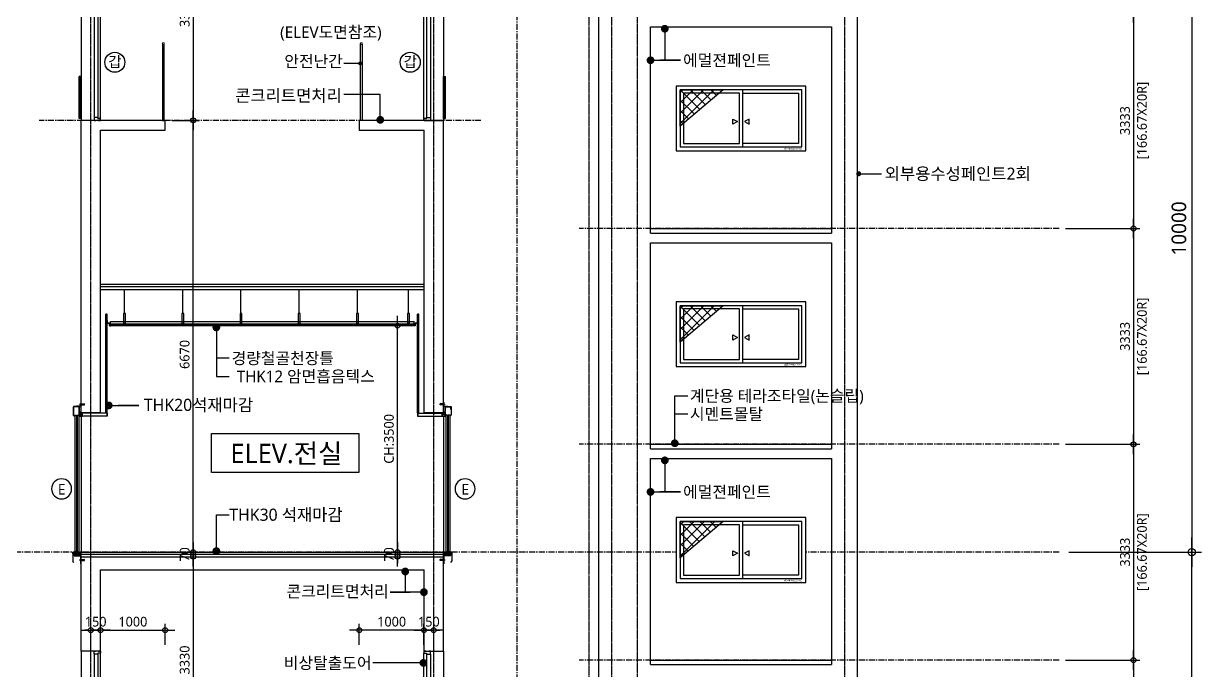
# Model space of a CAD drawing. Header units: millimetres. Extents: x -65167 to 413267, y -17142 to 66587.
# Drawn here: x 351362 to 369569, y 37486 to 47477 of the extents above; entities that cross this region are included whole.
import ezdxf
from ezdxf.enums import TextEntityAlignment as Align

# ---------------------------------------------------------------- set-up
doc = ezdxf.new("R2010")
doc.units = ezdxf.units.MM
doc.header["$LTSCALE"] = 75
doc.header["$MEASUREMENT"] = 0
doc.header["$PDSIZE"] = -10
doc.linetypes.add('CENTER', pattern=[2, 1.25, -0.25, 0.25, -0.25])
doc.linetypes.add('HID', pattern=[2.5, 1.5, -1])
doc.layers.get('0').update_dxf_attribs({"linetype": 'CONTINUOUS'})
doc.layers.get('Defpoints').update_dxf_attribs({"color": 171, "linetype": 'CONTINUOUS'})
doc.layers.add('1-골조', color=2, linetype='CONTINUOUS', lineweight=0)
for name, color, linetype in [('A-CORE-ELEV', 5, 'CONTINUOUS'), ('A-DOOR', 4, 'CONTINUOUS'), ('A-ETC', 8, 'CONTINUOUS'), ('A-FIN-6', 6, 'CONTINUOUS'), ('A-SYM', 7, 'CONTINUOUS'), ('CEN(ST)', 1, 'CENTER'), ('CG-BEAM', 3, 'CONTINUOUS'), ('CON', 2, 'CONTINUOUS'), ('FIN', 8, 'CONTINUOUS'), ('FIN(THK20 화강석)', 5, 'CONTINUOUS'), ('FIN-2', 9, 'CONTINUOUS'), ('hatch', 8, 'CONTINUOUS'), ('LED', 7, 'CONTINUOUS'), ('NDIM', 7, 'CONTINUOUS'), ('SASAC 도면명', 2, 'CONTINUOUS'), ('TEXT(MIN)', 7, 'CONTINUOUS'), ('TEXT(NOTE小)', 1, 'CONTINUOUS'), ('TEXT(노트)', 7, 'CONTINUOUS'), ('TEXT(실명)', 3, 'CONTINUOUS'), ('WID', 4, 'CONTINUOUS'), ('WIN-G', 252, 'CONTINUOUS'), ('XREF', 7, 'CONTINUOUS'), ('하지철물', 5, 'CONTINUOUS')]:
    doc.layers.add(name, color=color, linetype=linetype)
doc.styles.add('CGS', font='cgse', dxfattribs={"bigfont": 'cgs'})
doc.styles.add('나눔바른고딕', font='NanumBarunGothic.ttf')
doc.dimstyles.new('NDIM 1200', dxfattribs={"dimscale": 75, "dimtxt": 3, "dimasz": 1, "dimexe": 2, "dimexo": 2, "dimgap": 1, "dimtad": 1, "dimdec": 0, "dimdsep": 46, "dimtxsty": 'CGS', "dimblk": 'DOT0', "dimcen": 1, "dimdle": 8, "dimclrd": 256, "dimclre": 256, "dimclrt": 256, "dimadec": 0, "dimazin": 0, "dimtfac": 1, "dimtdec": 0, "dimtix": 1, "dimtmove": 2, "dimatfit": 3, "dimldrblk": 'DOT0', "dimfxl": 1, "dimtolj": 1, "dimtzin": 0, "dimlwd": -1, "dimlwe": -1, "dimarcsym": 0})

# ---------------------------------------------------------------- blocks, each defined once
blk = doc.blocks.new('A$C25f2d0dc')
at = {"layer": '1-골조'}
blk.add_line((0, 0), (300, 0), dxfattribs=at)
at = {"layer": 'A-CORE-ELEV', "color": 6, "linetype": 'Continuous'}
for p, q in [((-120, 78), (-122, 78)), ((-122, 78), (-122, -39)), ((-120, 45), (-120, 86)), ((-120, 78), (-120, -39)), ((-117, 45), (-120, 45)), ((-117, 45), (-117, 86)), ((-31, 90), (-116, 90)), ((-31, 87), (-116, 87)), ((-30, 10), (-32, 10)), ((-32, -45), (-32, 10)), ((-30, -10), (-30, 86)), ((-30, -45), (-30, 10)), ((-10, 2), (-30, 2)), ((-27, -10), (-27, 86)), ((-13, 128), (-14, 129)), ((-14, 128), (-13, 128)), ((-13, 122), (-14, 122)), ((-13, 122), (-14, 121)), ((-13, 128), (-7, 128)), ((-7, 122), (-13, 122)), ((0, 15), (-10, 2)), ((-6, 132), (47, 135)), ((-6, 132), (51, 132)), ((-6, 118), (47, 115)), ((-6, 118), (51, 118)), ((47, 115), (47, 135)), ((51, 118), (51, 132)), ((-105, -60), (-121, -41)), ((-104, -59), (-120, -40)), ((-105, -60), (-104, -59)), ((-30, -45), (-32, -45)), ((-27, -10), (-30, -10)), ((-29, -32), (18, -32)), ((-29, -34), (18, -34)), ((-130, -2165), (-130, -2300)), ((-129, -2165), (-129, -2299)), ((0, -2216), (0, -2160)), ((-113, -2319), (-130, -2300)), ((-4, -2190), (-129, -2190)), ((-129, -2206), (-4, -2206)), ((-112, -2318), (-129, -2299)), ((-126, -2193), (-126, -2203)), ((-7, -2193), (-126, -2193)), ((-126, -2203), (-7, -2203)), ((-113, -2319), (-112, -2318)), ((-15, -2276), (-16, -2275)), ((-16, -2277), (-15, -2276)), ((-15, -2283), (-16, -2282)), ((-15, -2283), (-16, -2283)), ((-15, -2276), (-9, -2276)), ((-9, -2283), (-15, -2283)), ((-8, -2272), (47, -2270)), ((-8, -2272), (51, -2272)), ((-8, -2286), (47, -2289)), ((-8, -2286), (51, -2286)), ((-7, -2193), (-7, -2203)), ((-4, -2190), (-4, -2206)), ((47, -2289), (47, -2270)), ((51, -2286), (51, -2272))]:
    blk.add_line(p, q, dxfattribs=at)
at = {"layer": 'A-CORE-ELEV', "color": 4, "linetype": 'Continuous'}
for p, q in [((-99, -45), (-99, -2149)), ((-99, -45), (-74, -45)), ((-74, -45), (-74, -2149)), ((-62, -45), (-62, -2163)), ((-62, -45), (-37, -45)), ((-37, -45), (-37, -2163)), ((-74, -2149), (-99, -2149)), ((-37, -2163), (-62, -2163))]:
    blk.add_line(p, q, dxfattribs=at)
at = {"layer": 'A-CORE-ELEV', "color": 9, "linetype": 'Continuous'}
blk.add_line((0, -60), (0, -2160), dxfattribs=at)
at = {"layer": 'A-CORE-ELEV', "color": 6, "linetype": 'Continuous'}
for points in [[(-65, 90), (0, 90), (0, 155), (-2, 155, 0.414214), (-6, 151), (-6, 100, -0.414214), (-10, 96), (-61, 96, 0.414214), (-65, 92)], [(17, -27, -0.414214), (19, -29), (19, -30), (-6, -30), (-6, 2), (-5, 2, -0.414214), (-3, 0), (-3, -25, 0.414214), (-1, -27)], [(-8, -2220), (-8, -2334, 0.414214), (-2, -2340), (0, -2340), (0, -2206), (-109, -2206), (-109, -2208, 0.414214), (-103, -2214), (-14, -2214, -0.414214)]]:
    blk.add_lwpolyline(points, format="xyb", close=True, dxfattribs=at)
for points in [[(-14, 128), (-18, 128), (-18, 122), (-14, 122)], [(-7, 118), (-13, 118), (-14, 119), (-14, 131), (-13, 132), (-7, 132)], [(-6, 116), (-7, 116), (-7, 134), (-6, 134)], [(-16, -2276), (-20, -2276), (-20, -2283), (-16, -2283)], [(-9, -2286), (-15, -2286), (-16, -2285), (-16, -2273), (-15, -2272), (-9, -2272)], [(-8, -2289), (-9, -2289), (-9, -2270), (-8, -2270)]]:
    blk.add_lwpolyline(points, dxfattribs=at)
for points in [[(18, -58), (-29, -58), (-29, -32), (-20, -32), (-20, -30), (-30, -30), (-30, -60), (20, -60), (20, -30), (10, -30), (10, -32), (18, -32)], [(-106, -2160), (-101, -2160), (-101, -2162), (-95, -2162), (-95, -2160), (-89, -2160), (-89, -2162), (-84, -2162), (-84, -2160), (-78, -2160), (-78, -2162), (-72, -2162), (-72, -2160), (-64, -2160), (-64, -2171), (-33, -2171), (-33, -2160), (-5, -2160), (-5, -2165), (-10, -2165), (-10, -2176), (-5, -2176), (-5, -2185), (-15, -2185), (-15, -2171), (-27, -2171), (-27, -2185), (-82, -2185), (-82, -2176), (-72, -2176), (-72, -2171), (-115, -2171), (-115, -2176), (-105, -2176), (-105, -2185), (-129, -2185), (-129, -2165), (-130, -2165), (-130, -2163), (-128, -2160), (-112, -2160), (-112, -2162), (-106, -2162)]]:
    blk.add_lwpolyline(points, close=True, dxfattribs=at)
blk.add_circle((-3, -2166), 2.5, dxfattribs=at)
for centre, radius, start, end in [((-116, 86), 4, 90, 180), ((-116, 86), 1, 90, 180), ((-31, 86), 4, 0, 90), ((-31, 86), 1, 0, 90), ((-119, -39), 2.5, 180, 220), ((-119, -39), 1, 180, 220), ((-3, -2157), 3.63, 226.3972, 313.6028)]:
    blk.add_arc(centre, radius, start, end, dxfattribs=at)
at = {"layer": 'A-FIN-6'}
for p, q in [((400, -10), (-6, -10)), ((398, -12), (-6, -12)), ((398, -58), (20, -58)), ((400, -60), (20, -60)), ((398, -12), (398, -58)), ((400, -10), (400, -60))]:
    blk.add_line(p, q, dxfattribs=at)
blk = doc.blocks.new('ELEV비상도어1')
at = {"color": 252, "linetype": 'Continuous'}
for p, q in [((162556, 62412), (162556, 63062)), ((162586, 63062), (162556, 63062)), ((162586, 63032), (162556, 63032)), ((162559, 62412), (162559, 63062)), ((162583, 62412), (162583, 63062)), ((162586, 62412), (162586, 63062)), ((162586, 62752), (162556, 62752)), ((162586, 62722), (162556, 62722)), ((162586, 62442), (162556, 62442)), ((162586, 62412), (162556, 62412))]:
    blk.add_line(p, q, dxfattribs=at)
at = {"layer": 'A-DOOR', "color": 8, "linetype": 'Continuous'}
for p, q in [((162586, 64182), (162586, 62382)), ((162786, 64137), (162786, 62412))]:
    blk.add_line(p, q, dxfattribs=at)
at = {"layer": 'A-DOOR', "linetype": 'Continuous'}
for points in [[(162856, 64182), (162886, 64182), (162886, 64152), (162846, 64152), (162846, 64137), (162786, 64137), (162786, 64152), (162786, 64182), (162806, 64182)], [(162856, 62382), (162886, 62382), (162886, 62412), (162846, 62412), (162846, 62427), (162786, 62427), (162786, 62412), (162786, 62382), (162806, 62382)]]:
    blk.add_lwpolyline(points, dxfattribs=at)
blk.add_lwpolyline([(162886, 64152), (162846, 64152), (162846, 62412), (162886, 62412)], close=True, dxfattribs=at)
blk = doc.blocks.new('DOT0')
blk.add_line((-3, 0), (3, 0))
at = {"color": 6}
blk.add_circle((0, 0), 0.75, dxfattribs=at)
blk = doc.blocks.new('*D1432')
at = {"layer": 'Defpoints', "color": 0, "ltscale": 0.4, "transparency": 16777216}
for p in [(356718, 42812), (357143, 42812), (356718, 39312)]:
    blk.add_point(p, dxfattribs=at)
at = {"layer": 'NDIM', "ltscale": 0.4, "transparency": 16777216}
for p, q in [((356818, 42812), (357243, 42812)), ((357143, 39362), (357143, 42762)), ((356818, 39312), (357243, 39312))]:
    blk.add_line(p, q, dxfattribs=at)
at = {"layer": 'NDIM', "ltscale": 0.4, "transparency": 16777216, "xscale": 50, "yscale": 50, "zscale": 50}
for p, rotation in [((357143, 42812), 90), ((357143, 39312), 270)]:
    blk.add_blockref('DOT0', p, dxfattribs=dict(at, rotation=rotation))
at = {"layer": 'NDIM', "ltscale": 0.4, "transparency": 16777216, "insert": (357011, 41062), "char_height": 150, "attachment_point": 5, "rotation": 90, "style": '나눔바른고딕'}
blk.add_mtext('\\A1;CH:3500', dxfattribs=at)
blk = doc.blocks.new('*D1433')
at = {"layer": 'Defpoints', "color": 0, "ltscale": 0.4, "transparency": 16777216}
for p in [(356718, 39312), (356718, 39242), (357143, 39242)]:
    blk.add_point(p, dxfattribs=at)
at = {"layer": 'NDIM', "ltscale": 0.4, "transparency": 16777216}
for p, q in [((357143, 39362), (357143, 39412)), ((356818, 39312), (357243, 39312)), ((356818, 39242), (357243, 39242)), ((357143, 39312), (357143, 39242)), ((357143, 39192), (357143, 39142))]:
    blk.add_line(p, q, dxfattribs=at)
at = {"layer": 'NDIM', "ltscale": 0.4, "transparency": 16777216, "xscale": 50, "yscale": 50, "zscale": 50}
for p, rotation in [((357143, 39312), 270), ((357143, 39242), 90)]:
    blk.add_blockref('DOT0', p, dxfattribs=dict(at, rotation=rotation))
at = {"layer": 'NDIM', "ltscale": 0.4, "transparency": 16777216, "insert": (357011, 39277), "char_height": 150, "attachment_point": 5, "rotation": 90, "style": '나눔바른고딕'}
blk.add_mtext('\\A1;70', dxfattribs=at)
blk = doc.blocks.new('*D1434')
at = {"layer": 'Defpoints', "color": 0, "ltscale": 0.4, "transparency": 16777216}
for p in [(353559, 45982), (353984, 45982), (353559, 39312)]:
    blk.add_point(p, dxfattribs=at)
at = {"layer": 'NDIM', "ltscale": 0.4, "transparency": 16777216}
for p, q in [((353659, 45982), (354084, 45982)), ((353984, 39362), (353984, 45932)), ((353659, 39312), (354084, 39312))]:
    blk.add_line(p, q, dxfattribs=at)
at = {"layer": 'NDIM', "ltscale": 0.4, "transparency": 16777216, "xscale": 50, "yscale": 50, "zscale": 50}
for p, rotation in [((353984, 45982), 90), ((353984, 39312), 270)]:
    blk.add_blockref('DOT0', p, dxfattribs=dict(at, rotation=rotation))
at = {"layer": 'NDIM', "ltscale": 0.4, "transparency": 16777216, "insert": (353853, 42366), "char_height": 150, "attachment_point": 5, "rotation": 90, "style": '나눔바른고딕'}
blk.add_mtext('\\A1;6670', dxfattribs=at)
blk = doc.blocks.new('*D1435')
at = {"layer": 'Defpoints', "color": 0, "ltscale": 0.4, "transparency": 16777216}
for p in [(353559, 39312), (353559, 39242), (353984, 39242)]:
    blk.add_point(p, dxfattribs=at)
at = {"layer": 'NDIM', "ltscale": 0.4, "transparency": 16777216}
for p, q in [((353984, 39362), (353984, 39412)), ((353659, 39312), (354084, 39312)), ((353659, 39242), (354084, 39242)), ((353984, 39312), (353984, 39242)), ((353984, 39192), (353984, 39142))]:
    blk.add_line(p, q, dxfattribs=at)
at = {"layer": 'NDIM', "ltscale": 0.4, "transparency": 16777216, "xscale": 50, "yscale": 50, "zscale": 50}
for p, rotation in [((353984, 39312), 270), ((353984, 39242), 90)]:
    blk.add_blockref('DOT0', p, dxfattribs=dict(at, rotation=rotation))
at = {"layer": 'NDIM', "ltscale": 0.4, "transparency": 16777216, "insert": (353853, 39277), "char_height": 150, "attachment_point": 5, "rotation": 90, "style": '나눔바른고딕'}
blk.add_mtext('\\A1;70', dxfattribs=at)
blk = doc.blocks.new('*D1436')
at = {"layer": 'Defpoints', "color": 0, "ltscale": 0.4, "transparency": 16777216}
for p in [(353559, 49312), (353559, 45982), (353984, 45982)]:
    blk.add_point(p, dxfattribs=at)
at = {"layer": 'NDIM', "ltscale": 0.4, "transparency": 16777216}
for p, q in [((353659, 49312), (354084, 49312)), ((353984, 49262), (353984, 46032)), ((353659, 45982), (354084, 45982))]:
    blk.add_line(p, q, dxfattribs=at)
at = {"layer": 'NDIM', "ltscale": 0.4, "transparency": 16777216, "xscale": 50, "yscale": 50, "zscale": 50}
for p, rotation in [((353984, 49312), 90), ((353984, 45982), 270)]:
    blk.add_blockref('DOT0', p, dxfattribs=dict(at, rotation=rotation))
at = {"layer": 'NDIM', "ltscale": 0.4, "transparency": 16777216, "insert": (353853, 47647), "char_height": 150, "attachment_point": 5, "rotation": 90, "style": '나눔바른고딕'}
blk.add_mtext('\\A1;3330', dxfattribs=at)
blk = doc.blocks.new('*D1445')
at = {"layer": 'Defpoints', "color": 0, "ltscale": 0.4, "transparency": 16777216}
for p in [(353559, 39312), (353559, 35982), (353984, 35982)]:
    blk.add_point(p, dxfattribs=at)
at = {"layer": 'NDIM', "ltscale": 0.4, "transparency": 16777216}
for p, q in [((353659, 39312), (354084, 39312)), ((353984, 39262), (353984, 36032)), ((353659, 35982), (354084, 35982))]:
    blk.add_line(p, q, dxfattribs=at)
at = {"layer": 'NDIM', "ltscale": 0.4, "transparency": 16777216, "xscale": 50, "yscale": 50, "zscale": 50}
for p, rotation in [((353984, 39312), 90), ((353984, 35982), 270)]:
    blk.add_blockref('DOT0', p, dxfattribs=dict(at, rotation=rotation))
at = {"layer": 'NDIM', "ltscale": 0.4, "transparency": 16777216, "insert": (353853, 37647), "char_height": 150, "attachment_point": 5, "rotation": 90, "style": '나눔바른고딕'}
blk.add_mtext('\\A1;3330', dxfattribs=at)
blk = doc.blocks.new('*D1446')
at = {"layer": 'Defpoints', "color": 0, "ltscale": 0.4, "transparency": 16777216}
for p in [(353552, 38107), (352552, 37782), (353552, 37782)]:
    blk.add_point(p, dxfattribs=at)
at = {"layer": 'NDIM', "ltscale": 0.4, "transparency": 16777216}
for p, q in [((352552, 37882), (352552, 38207)), ((352602, 38107), (353502, 38107)), ((353552, 37882), (353552, 38207))]:
    blk.add_line(p, q, dxfattribs=at)
at = {"layer": 'NDIM', "ltscale": 0.4, "transparency": 16777216, "xscale": 50, "yscale": 50, "zscale": 50, "rotation": 180}
blk.add_blockref('DOT0', (352552, 38107), dxfattribs=at)
at = {"layer": 'NDIM', "ltscale": 0.4, "transparency": 16777216, "xscale": 50, "yscale": 50, "zscale": 50}
blk.add_blockref('DOT0', (353552, 38107), dxfattribs=at)
at = {"layer": 'NDIM', "ltscale": 0.4, "transparency": 16777216, "insert": (353052, 38238), "char_height": 150, "attachment_point": 5, "style": '나눔바른고딕'}
blk.add_mtext('\\A1;1000', dxfattribs=at)
blk = doc.blocks.new('*D1447')
at = {"layer": 'Defpoints', "color": 0, "ltscale": 0.4, "transparency": 16777216}
for p in [(352552, 38107), (352402, 37782), (352552, 37782)]:
    blk.add_point(p, dxfattribs=at)
at = {"layer": 'NDIM', "ltscale": 0.4, "transparency": 16777216}
for p, q in [((352352, 38107), (352302, 38107)), ((352402, 37882), (352402, 38207)), ((352402, 38107), (352552, 38107)), ((352552, 37882), (352552, 38207)), ((352602, 38107), (352652, 38107))]:
    blk.add_line(p, q, dxfattribs=at)
at = {"layer": 'NDIM', "ltscale": 0.4, "transparency": 16777216, "xscale": 50, "yscale": 50, "zscale": 50}
blk.add_blockref('DOT0', (352402, 38107), dxfattribs=at)
at = {"layer": 'NDIM', "ltscale": 0.4, "transparency": 16777216, "xscale": 50, "yscale": 50, "zscale": 50, "rotation": 180}
blk.add_blockref('DOT0', (352552, 38107), dxfattribs=at)
at = {"layer": 'NDIM', "ltscale": 0.4, "transparency": 16777216, "insert": (352477, 38238), "char_height": 150, "attachment_point": 5, "style": '나눔바른고딕'}
blk.add_mtext('\\A1;150', dxfattribs=at)
blk = doc.blocks.new('*D1448')
at = {"layer": 'Defpoints', "color": 0, "ltscale": 0.4, "transparency": 16777216}
for p in [(356552, 38107), (356552, 37782), (357552, 37782)]:
    blk.add_point(p, dxfattribs=at)
at = {"layer": 'NDIM', "ltscale": 0.4, "transparency": 16777216}
for p, q in [((356552, 37882), (356552, 38207)), ((357502, 38107), (356602, 38107)), ((357552, 37882), (357552, 38207))]:
    blk.add_line(p, q, dxfattribs=at)
at = {"layer": 'NDIM', "ltscale": 0.4, "transparency": 16777216, "xscale": 50, "yscale": 50, "zscale": 50, "rotation": 180}
blk.add_blockref('DOT0', (356552, 38107), dxfattribs=at)
at = {"layer": 'NDIM', "ltscale": 0.4, "transparency": 16777216, "xscale": 50, "yscale": 50, "zscale": 50}
blk.add_blockref('DOT0', (357552, 38107), dxfattribs=at)
at = {"layer": 'NDIM', "ltscale": 0.4, "transparency": 16777216, "insert": (357052, 38238), "char_height": 150, "attachment_point": 5, "style": '나눔바른고딕'}
blk.add_mtext('\\A1;1000', dxfattribs=at)
blk = doc.blocks.new('*D1449')
at = {"layer": 'Defpoints', "color": 0, "ltscale": 0.4, "transparency": 16777216}
for p in [(357552, 38107), (357552, 37782), (357702, 37782)]:
    blk.add_point(p, dxfattribs=at)
at = {"layer": 'NDIM', "ltscale": 0.4, "transparency": 16777216}
for p, q in [((357502, 38107), (357452, 38107)), ((357552, 37882), (357552, 38207)), ((357702, 38107), (357552, 38107)), ((357702, 37882), (357702, 38207)), ((357752, 38107), (357802, 38107))]:
    blk.add_line(p, q, dxfattribs=at)
at = {"layer": 'NDIM', "ltscale": 0.4, "transparency": 16777216, "xscale": 50, "yscale": 50, "zscale": 50}
blk.add_blockref('DOT0', (357552, 38107), dxfattribs=at)
at = {"layer": 'NDIM', "ltscale": 0.4, "transparency": 16777216, "xscale": 50, "yscale": 50, "zscale": 50, "rotation": 180}
blk.add_blockref('DOT0', (357702, 38107), dxfattribs=at)
at = {"layer": 'NDIM', "ltscale": 0.4, "transparency": 16777216, "insert": (357627, 38238), "char_height": 150, "attachment_point": 5, "style": '나눔바른고딕'}
blk.add_mtext('\\A1;150', dxfattribs=at)
blk = doc.blocks.new('*D1415')
at = {"layer": 'Defpoints', "color": 0, "ltscale": 0.4, "transparency": 16777216}
for p in [(367369, 37645), (367369, 34312), (368519, 34312)]:
    blk.add_point(p, dxfattribs=at)
at = {"layer": 'NDIM', "ltscale": 0.4, "transparency": 16777216}
for p, q in [((367469, 37645), (368619, 37645)), ((368519, 37595), (368519, 34362)), ((367469, 34312), (368619, 34312))]:
    blk.add_line(p, q, dxfattribs=at)
at = {"layer": 'NDIM', "ltscale": 0.4, "transparency": 16777216, "xscale": 50, "yscale": 50, "zscale": 50}
for p, rotation in [((368519, 37645), 90), ((368519, 34312), 270)]:
    blk.add_blockref('DOT0', p, dxfattribs=dict(at, rotation=rotation))
at = {"layer": 'NDIM', "ltscale": 0.4, "transparency": 16777216, "char_height": 150, "attachment_point": 5, "rotation": 90, "style": '나눔바른고딕'}
for s, insert in [('\\A1;[166.67X20R]', (368666, 35978)), ('\\A1;3333', (368388, 35978))]:
    blk.add_mtext(s, dxfattribs=dict(at, insert=insert))
blk = doc.blocks.new('*D1418')
at = {"layer": 'Defpoints', "color": 0, "ltscale": 0.4, "transparency": 16777216}
for p in [(367369, 49312), (367369, 39312), (369419, 39312)]:
    blk.add_point(p, dxfattribs=at)
at = {"layer": 'NDIM', "ltscale": 0.4, "transparency": 16777216}
for p, q in [((367519, 49312), (369569, 49312)), ((369419, 49237), (369419, 39387)), ((367519, 39312), (369569, 39312))]:
    blk.add_line(p, q, dxfattribs=at)
at = {"layer": 'NDIM', "ltscale": 0.4, "transparency": 16777216, "xscale": 75, "yscale": 75, "zscale": 75}
for p, rotation in [((369419, 49312), 90), ((369419, 39312), 270)]:
    blk.add_blockref('DOT0', p, dxfattribs=dict(at, rotation=rotation))
at = {"layer": 'NDIM', "ltscale": 0.4, "transparency": 16777216, "insert": (369222, 44312), "char_height": 225, "attachment_point": 5, "rotation": 90, "style": '나눔바른고딕'}
blk.add_mtext('\\A1;10000', dxfattribs=at)
blk = doc.blocks.new('*D1419')
at = {"layer": 'Defpoints', "color": 0, "ltscale": 0.4, "transparency": 16777216}
for p in [(367369, 39312), (369419, 39312), (367369, 29312)]:
    blk.add_point(p, dxfattribs=at)
at = {"layer": 'NDIM', "ltscale": 0.4, "transparency": 16777216}
for p, q in [((367519, 39312), (369569, 39312)), ((369419, 29387), (369419, 39237)), ((367519, 29312), (369569, 29312))]:
    blk.add_line(p, q, dxfattribs=at)
at = {"layer": 'NDIM', "ltscale": 0.4, "transparency": 16777216, "xscale": 75, "yscale": 75, "zscale": 75}
for p, rotation in [((369419, 39312), 90), ((369419, 29312), 270)]:
    blk.add_blockref('DOT0', p, dxfattribs=dict(at, rotation=rotation))
at = {"layer": 'NDIM', "ltscale": 0.4, "transparency": 16777216, "insert": (369222, 34312), "char_height": 225, "attachment_point": 5, "rotation": 90, "style": '나눔바른고딕'}
blk.add_mtext('\\A1;10000', dxfattribs=at)
blk = doc.blocks.new('AW(2.0X1.0)')
at = {"ltscale": 1000}
blk.add_wipeout([(887455, -28823), (889455, -28823), (889455, -27823), (887455, -27823)], dxfattribs=at).dxf.layer = 'WID'
at = {"layer": 'WID', "ltscale": 1000}
blk.add_line((888480, -27883), (888480, -28763), dxfattribs=at)
for points in [[(887455, -28823), (889455, -28823), (889455, -27823), (887455, -27823)], [(887515, -28763), (889395, -28763), (889395, -27883), (887515, -27883)]]:
    blk.add_lwpolyline(points, close=True, dxfattribs=at)
at = {"layer": 'WIN-G'}
for points in [[(888430, -27933), (887565, -27933), (887565, -28713), (888430, -28713)], [(888331, -28333), (888400, -28373), (888331, -28413)], [(888579, -28333), (888510, -28373), (888579, -28413)]]:
    blk.add_lwpolyline(points, close=True, dxfattribs=at)
blk.add_lwpolyline([(888480, -27933), (889345, -27933), (889345, -28713), (888480, -28713)], dxfattribs=at)
at = {"layer": 'Defpoints', "style": '나눔바른고딕'}
blk.add_text('상온용AW(2.0X1.0)', height=25, dxfattribs=at).set_placement((889119, -28806))
blk = doc.blocks.new('A$C2DB153E7')
at = {"layer": 'hatch'}
h = blk.add_hatch(dxfattribs=at)
h.set_pattern_fill('_USER', color=252, scale=112.5, angle=45, double=1, pattern_type=0)
h.set_pattern_definition([(45, (-5906.34, -13786.88), (-79.5495, 79.5495), []), (135, (-5906.34, -13786.88), (-79.5495, -79.5495), [])])
h.paths.add_polyline_path([(663, 0), (0, -562), (0, 0)])
at = {"layer": 'hatch', "color": 252}
blk.add_lwpolyline([(663, 0), (0, -562), (0, 0)], close=True, dxfattribs=at)
blk = doc.blocks.new('*D1519')
at = {"layer": 'Defpoints', "color": 0, "ltscale": 0.4, "transparency": 16777216}
for p in [(367369, 40978), (367369, 37645), (368519, 37645)]:
    blk.add_point(p, dxfattribs=at)
at = {"layer": 'NDIM', "ltscale": 0.4, "transparency": 16777216}
for p, q in [((367469, 40978), (368619, 40978)), ((368519, 40928), (368519, 37695)), ((367469, 37645), (368619, 37645))]:
    blk.add_line(p, q, dxfattribs=at)
at = {"layer": 'NDIM', "ltscale": 0.4, "transparency": 16777216, "xscale": 50, "yscale": 50, "zscale": 50}
for p, rotation in [((368519, 40978), 90), ((368519, 37645), 270)]:
    blk.add_blockref('DOT0', p, dxfattribs=dict(at, rotation=rotation))
at = {"layer": 'NDIM', "ltscale": 0.4, "transparency": 16777216, "char_height": 150, "attachment_point": 5, "rotation": 90, "style": '나눔바른고딕'}
for s, insert in [('\\A1;[166.67X20R]', (368666, 39312)), ('\\A1;3333', (368388, 39312))]:
    blk.add_mtext(s, dxfattribs=dict(at, insert=insert))
blk = doc.blocks.new('*D1520')
at = {"layer": 'Defpoints', "color": 0, "ltscale": 0.4, "transparency": 16777216}
for p in [(367369, 44312), (367369, 40978), (368519, 40978)]:
    blk.add_point(p, dxfattribs=at)
at = {"layer": 'NDIM', "ltscale": 0.4, "transparency": 16777216}
for p, q in [((367469, 44312), (368619, 44312)), ((368519, 44262), (368519, 41028)), ((367469, 40978), (368619, 40978))]:
    blk.add_line(p, q, dxfattribs=at)
at = {"layer": 'NDIM', "ltscale": 0.4, "transparency": 16777216, "xscale": 50, "yscale": 50, "zscale": 50}
for p, rotation in [((368519, 44312), 90), ((368519, 40978), 270)]:
    blk.add_blockref('DOT0', p, dxfattribs=dict(at, rotation=rotation))
at = {"layer": 'NDIM', "ltscale": 0.4, "transparency": 16777216, "char_height": 150, "attachment_point": 5, "rotation": 90, "style": '나눔바른고딕'}
for s, insert in [('\\A1;[166.67X20R]', (368666, 42645)), ('\\A1;3333', (368388, 42645))]:
    blk.add_mtext(s, dxfattribs=dict(at, insert=insert))
blk = doc.blocks.new('*D1521')
at = {"layer": 'Defpoints', "color": 0, "ltscale": 0.4, "transparency": 16777216}
for p in [(367369, 47645), (367369, 44312), (368519, 44312)]:
    blk.add_point(p, dxfattribs=at)
at = {"layer": 'NDIM', "ltscale": 0.4, "transparency": 16777216}
for p, q in [((367469, 47645), (368619, 47645)), ((368519, 47595), (368519, 44362)), ((367469, 44312), (368619, 44312))]:
    blk.add_line(p, q, dxfattribs=at)
at = {"layer": 'NDIM', "ltscale": 0.4, "transparency": 16777216, "xscale": 50, "yscale": 50, "zscale": 50}
for p, rotation in [((368519, 47645), 90), ((368519, 44312), 270)]:
    blk.add_blockref('DOT0', p, dxfattribs=dict(at, rotation=rotation))
at = {"layer": 'NDIM', "ltscale": 0.4, "transparency": 16777216, "char_height": 150, "attachment_point": 5, "rotation": 90, "style": '나눔바른고딕'}
for s, insert in [('\\A1;[166.67X20R]', (368666, 45978)), ('\\A1;3333', (368388, 45978))]:
    blk.add_mtext(s, dxfattribs=dict(at, insert=insert))
blk = doc.blocks.new('E')
at = {"layer": 'TEXT(NOTE小)'}
blk.add_circle((287, -86), 155, dxfattribs=at)
at = {"layer": 'TEXT(NOTE小)', "style": '나눔바른고딕'}
blk.add_text('E', height=165, dxfattribs=at).set_placement((288, -79), align=Align.MIDDLE_CENTER)
blk = doc.blocks.new('갑종방화문표기')
at = {"layer": 'TEXT(NOTE小)'}
blk.add_circle((0, 0), 150, dxfattribs=at)
at = {"layer": 'TEXT(NOTE小)', "style": '나눔바른고딕'}
blk.add_text('갑', height=160, dxfattribs=at).set_placement((1, 7), align=Align.MIDDLE_CENTER)

msp = doc.modelspace()

# ---------------------------------------------------------------- hatches: boundary and pattern name
at = {"layer": 'LED', "ltscale": 10000}
h = msp.add_hatch(color=256, dxfattribs=at)
h.dxf.hatch_style = 1
edge = h.paths.add_edge_path()
edge.add_arc((364271.2, 45157.3), 39.3, -180, 180)

# ---------------------------------------------------------------- linework, layer by layer
at = {"ltscale": 10000}
msp.add_lwpolyline([(354265.3, 41144.3), (356546.7, 41144.3), (356546.7, 40544.3), (354265.3, 40544.3)], close=True, dxfattribs=at)
at = {"layer": 'A-ETC'}
for p, q in [((357552.3, 43411.7), (352552.3, 43411.7)), ((357552.3, 43361.7), (352552.3, 43361.7))]:
    msp.add_line(p, q, dxfattribs=at)
at = {"layer": 'A-SYM'}
for points in [[(356563.2, 46861.6), (356312, 46861.6)], [(364272.7, 45154.1), (364624.7, 45154.1)], [(357543.2, 37601.6), (356761.3, 37601.6)]]:
    msp.add_lwpolyline(points, dxfattribs=at)
for points, const_width in [([(356563.2, 46876.6, 1), (356563.2, 46846.6, 1)], 30), ([(364272.7, 45169.1, -1), (364272.7, 45139.1, -1)], 30), ([(357543.2, 37631.6, 1), (357543.2, 37571.6, 1)], 60)]:
    msp.add_lwpolyline(points, format="xyb", close=True, dxfattribs=dict(at, const_width=const_width))
at = {"layer": 'CEN(ST)', "ltscale": 0.1}
for p, q in [((352402.3, 13405.9), (352402.3, 52264.1)), ((357702.3, 13405.9), (357702.3, 52264.1)), ((360102.3, 52264.1), (360102.3, 29311.7)), ((360452.3, 52264.1), (360452.3, 13405.9)), ((360852.3, 13405.9), (360852.3, 52264.1)), ((364052.3, 52264.1), (364052.3, 13405.9))]:
    msp.add_line(p, q, dxfattribs=at)
at = {"layer": 'CEN(ST)'}
for p, q in [((358984.9, 50473.2, 0), (358984.9, 16311.7)), ((358432.3, 45981.7), (351604.7, 45981.7)), ((367369.2, 44311.7), (359952.3, 44311.7)), ((367369.2, 40978.4), (359952.3, 40978.4)), ((367369.2, 39311.7), (343479.9, 39311.7)), ((367369.2, 37645), (359952.3, 37645))]:
    msp.add_line(p, q, dxfattribs=at)
at = {"layer": 'CG-BEAM', "color": 252}
msp.add_line((352552.3, 43451.7, 0), (357552.3, 43451.7), dxfattribs=at)
at = {"layer": 'CG-BEAM', "color": 252, "elevation": 0}
for points in [[(353509.8, 47158.4), (353509.8, 45981.7), (353534.8, 45981.7), (353534.8, 47158.4)], [(356594.8, 47158.4), (356594.8, 45981.7), (356569.8, 45981.7), (356569.8, 47158.4)]]:
    msp.add_lwpolyline(points, dxfattribs=at)
at = {"layer": 'CON', "ltscale": 1000}
for p, q in [((360252.3, 16211.7), (360252.3, 50485.6)), ((363852.3, 47425), (363852.3, 44241.7)), ((363852.3, 44091.7), (363852.3, 40908.4)), ((363852.3, 40758.4), (363852.3, 37575))]:
    msp.add_line(p, q, dxfattribs=at)
at = {"layer": 'CON', "ltscale": 0.1}
for p, q in [((364252.3, 29311.7), (364252.3, 50495.6)), ((352252.3, 41471.7), (352252.3, 45981.7)), ((357552.3, 45981.7), (357852.3, 45981.7)), ((357852.3, 41471.7), (357852.3, 45981.7)), ((352552.3, 41471.7), (352552.3, 45831.7)), ((357552.3, 41471.7), (357552.3, 45831.7)), ((352252.3, 37781.7), (352252.3, 39241.7)), ((357852.3, 37781.7), (357852.3, 39241.7)), ((352552.3, 37781.7), (352552.3, 39041.7)), ((357552.3, 37781.7), (357552.3, 39041.7)), ((352552.3, 37781.7), (352252.3, 37781.7)), ((357552.3, 37781.7), (357852.3, 37781.7))]:
    msp.add_line(p, q, dxfattribs=at)
at = {"layer": 'CON', "ltscale": 10000}
for p, q in [((361052.3, 47425), (363852.3, 47425)), ((361052.3, 44241.7), (363852.3, 44241.7)), ((361052.3, 44091.7), (363852.3, 44091.7)), ((361052.3, 40908.4), (363852.3, 40908.4)), ((361052.3, 40758.4), (363852.3, 40758.4)), ((352252.3, 39241.7), (357852.3, 39241.7)), ((352252.3, 39241.7), (357852.3, 39241.7)), ((352552.3, 39041.7), (357552.3, 39041.7)), ((361052.3, 37575), (363852.3, 37575))]:
    msp.add_line(p, q, dxfattribs=at)
at = {"layer": 'CON', "ltscale": 1000}
for points in [[(361052.3, 44241.7), (361052.3, 47425)], [(361052.3, 40908.4), (361052.3, 44091.7)], [(361052.3, 37575), (361052.3, 40758.4)]]:
    msp.add_lwpolyline(points, dxfattribs=at)
at = {"layer": 'FIN', "ltscale": 10000}
for p, q in [((361052.3, 44311.7), (363852.3, 44311.7)), ((361052.3, 40978.4), (363852.3, 40978.4)), ((352252.3, 39311.7), (357852.3, 39311.7)), ((352252.3, 39311.7), (357852.3, 39311.7)), ((352252.3, 39281.7), (357852.3, 39281.7)), ((352252.3, 39281.7), (357852.3, 39281.7)), ((361052.3, 37645), (363852.3, 37645))]:
    msp.add_line(p, q, dxfattribs=at)
at = {"layer": 'FIN(THK20 화강석)', "ltscale": 10000}
for p, q in [((352632.3, 41461.7), (352632.3, 42986.7)), ((352652.3, 42986.7), (352632.3, 42986.7)), ((352652.3, 41461.7), (352652.3, 42986.7)), ((357452.3, 41461.7), (357452.3, 42986.7)), ((357472.3, 42986.7), (357452.3, 42986.7)), ((357472.3, 41461.7), (357472.3, 42986.7))]:
    msp.add_line(p, q, dxfattribs=at)
at = {"layer": 'FIN-2'}
for p, q in [((352922.9, 42998.7), (352922.9, 43361.7)), ((353822.9, 42998.7), (353822.9, 43361.7)), ((354722.9, 42998.7), (354722.9, 43361.7)), ((355622.9, 42998.7), (355622.9, 43361.7)), ((356522.9, 42998.7), (356522.9, 43361.7)), ((357313.4, 42998.7), (357313.4, 43361.7)), ((352692.3, 42823.7), (357412.3, 42823.7)), ((352692.3, 42811.7), (357394.3, 42811.7)), ((352704.3, 42837.7), (352704.3, 42875.7)), ((352704.3, 42875.7), (357400.3, 42875.7)), ((352704.3, 42837.7), (357400.3, 42837.7)), ((357400.3, 42837.7), (357400.3, 42875.7))]:
    msp.add_line(p, q, dxfattribs=at)
for points in [[(352937.9, 42998.7), (352907.9, 42998.7), (352907.9, 42848.7), (352937.9, 42848.7)], [(353837.9, 42998.7), (353807.9, 42998.7), (353807.9, 42848.7), (353837.9, 42848.7)], [(354737.9, 42998.7), (354707.9, 42998.7), (354707.9, 42848.7), (354737.9, 42848.7)], [(355637.9, 42998.7), (355607.9, 42998.7), (355607.9, 42848.7), (355637.9, 42848.7)], [(356537.9, 42998.7), (356507.9, 42998.7), (356507.9, 42848.7), (356537.9, 42848.7)], [(357328.4, 42998.7), (357298.4, 42998.7), (357298.4, 42848.7), (357328.4, 42848.7)]]:
    msp.add_lwpolyline(points, close=True, dxfattribs=at)
for points in [[(352710.3, 42809.7), (352710.3, 42811.7), (352692.3, 42811.7), (352692.3, 42849.7), (352654.3, 42849.7), (352654.3, 42889.7), (352652.3, 42889.7), (352652.3, 42847.7), (352690.3, 42847.7), (352690.3, 42809.7), (352710.3, 42809.7)], [(357394.3, 42809.7), (357394.3, 42811.7), (357412.3, 42811.7), (357412.3, 42849.7), (357450.3, 42849.7), (357450.3, 42889.7), (357452.3, 42889.7), (357452.3, 42847.7), (357414.3, 42847.7), (357414.3, 42809.7), (357394.3, 42809.7)]]:
    msp.add_lwpolyline(points, dxfattribs=at)
at = {"layer": 'NDIM', "ltscale": 10000}
msp.add_line((361628.2, 41446.1), (361428.2, 41446.1), dxfattribs=at)
at = {"layer": 'SASAC 도면명', "ltscale": 10000}
for points in [[(352552.3, 45831.7), (353552.3, 45831.7), (353552.3, 45981.7), (352252.3, 45981.7)], [(357852.3, 45981.7), (356552.3, 45981.7), (356552.3, 45831.7), (357552.3, 45831.7)]]:
    msp.add_lwpolyline(points, dxfattribs=at)
at = {"layer": 'TEXT(MIN)', "ltscale": 10000}
msp.add_line((354542.4, 42307.3), (354342.4, 42307.3), dxfattribs=at)
at = {"layer": '하지철물', "color": 3, "linetype": 'HID', "lineweight": 20}
for centre, radius in [((353522.3, 47166.7), 15), ((353522.3, 47166.7), 13), ((356582.3, 47166.7), 15), ((356582.3, 47166.7), 13)]:
    msp.add_circle(centre, radius, dxfattribs=at)

# ---------------------------------------------------------------- block references
for name, p in [('ELEV비상도어1', (189666.7, -16400.2)), ('AW(2.0X1.0)', (-526002.7, 74334.9)), ('AW(2.0X1.0)', (-526002.7, 71001.6)), ('ELEV비상도어1', (189666.7, -26400.2))]:
    msp.add_blockref(name, p)
at = {"xscale": -1}
for p in [(520437.9, -16400.2), (520437.9, -26400.2)]:
    msp.add_blockref('ELEV비상도어1', p, dxfattribs=at)
at = {"xscale": 1.030731055544951, "yscale": 1.030731055544951, "zscale": 1.030731055544951}
for p in [(352773.6, 46878.4), (357338.9, 46878.4)]:
    msp.add_blockref('갑종방화문표기', p, dxfattribs=at)
at = {"layer": 'CEN(ST)', "xscale": -1, "rotation": 180}
for p in [(351663.7, 40203.9), (357900, 40203.9)]:
    msp.add_blockref('E', p, dxfattribs=at)
at = {"layer": 'XREF'}
msp.add_blockref('A$C25f2d0dc', (352252.3, 41471.7), dxfattribs=at)
at = {"layer": 'XREF', "xscale": -1}
msp.add_blockref('A$C25f2d0dc', (357852.3, 41471.7), dxfattribs=at)

# ---------------------------------------------------------------- texts
at = {"layer": 'TEXT(MIN)', "style": '나눔바른고딕'}
for s, p in [('(ELEV도면참조)', (355328.2, 47344.3)), ('안전난간', (355393.1, 46895.5)), ('에멀젼페인트', (361557.4, 46909.7)), ('계단용 테라조타일(논슬립)', (361662.9, 41726.1)), ('시멘트몰탈', (361662.9, 41446.1)), ('에멀젼페인트', (361557.4, 40243.1)), ('비상탈출도어', (355386, 37600))]:
    msp.add_text(s, height=180, dxfattribs=at).set_placement(p, align=Align.MIDDLE_LEFT)
for s, p in [('경량철골천장틀', (356160.1, 42307.3)), ('THK12 암면흡음텍스', (356790.3, 42027.3))]:
    msp.add_text(s, height=180, dxfattribs=at).set_placement(p, align=Align.MIDDLE_RIGHT)
msp.add_text('콘크리트면처리', height=180, rotation=360, dxfattribs=at).set_placement((357008, 38705.7), align=Align.MIDDLE_RIGHT)
at = {"layer": 'TEXT(노트)', "style": '나눔바른고딕'}
for s, p in [('콘크리트면처리', (354634.2, 46365.6)), ('외부용수성페인트2회', (364673.9, 45157.7)), ('THK30 석재마감', (354542.4, 39890.9))]:
    msp.add_text(s, height=187.5, dxfattribs=at).set_placement(p, align=Align.MIDDLE_LEFT)
msp.add_text('THK20석재마감', height=187.5, dxfattribs=at).set_placement((354910.1, 41587.3), align=Align.MIDDLE_RIGHT)
at = {"layer": 'TEXT(실명)', "style": '나눔바른고딕'}
msp.add_text('ELEV.전실', height=300, dxfattribs=at).set_placement((355425.4, 40842.5), align=Align.MIDDLE)

# ---------------------------------------------------------------- dimensions: what is measured, and where the dimension line sits
at = {"layer": 'NDIM', "ltscale": 0.4}
for base, p1, p2, angle, override, picture, middle in [((369419.2, 39311.7), (367369.2, 49311.7), (367369.2, 39311.7), 270, {"dimtxsty": '나눔바른고딕'}, '*D1418', (369222, 44311.7)), ((353984.5, 45981.7), (353559.5, 49311.7), (353559.5, 45981.7), 270, {"dimscale": 50, "dimtxsty": '나눔바른고딕'}, '*D1436', (353852.9, 47646.7)), ((369419.2, 39311.7), (367369.2, 29311.7), (367369.2, 39311.7), 90, {"dimtxsty": '나눔바른고딕'}, '*D1419', (369222, 34311.7)), ((353984.5, 39241.7), (353559.5, 39311.7), (353559.5, 39241.7), 270, {"dimscale": 50, "dimtxsty": '나눔바른고딕'}, '*D1435', (353853, 39276.7)), ((353984.5, 35981.7), (353559.5, 39311.7), (353559.5, 35981.7), 270, {"dimscale": 50, "dimtxsty": '나눔바른고딕'}, '*D1445', (353852.9, 37646.7)), ((357142.7, 39241.7), (356717.7, 39311.7), (356717.7, 39241.7), 270, {"dimscale": 50, "dimtxsty": '나눔바른고딕'}, '*D1433', (357011.2, 39276.7)), ((356552.3, 38107), (357552.3, 37781.7), (356552.3, 37781.7), 180, {"dimscale": 50, "dimtxsty": '나눔바른고딕'}, '*D1448', (357052.3, 38238.4)), ((357552.3, 38107), (357702.3, 37781.7), (357552.3, 37781.7), 180, {"dimscale": 50, "dimtxsty": '나눔바른고딕'}, '*D1449', (357627.3, 38238.4))]:
    dim = msp.add_linear_dim(base=base, p1=p1, p2=p2, angle=angle, dimstyle='NDIM 1200', override=override, dxfattribs=at)
    dim.commit()
    dim.dimension.update_dxf_attribs({"geometry": picture, "text_midpoint": middle})
for base, p1, p2, angle, text, picture, middle in [((368519.2, 44311.7), (367369.2, 47645), (367369.2, 44311.7), 270, '<>\\X[166.67X20R]', '*D1521', (368519.2, 45978.4)), ((368519.2, 40978.4), (367369.2, 44311.7), (367369.2, 40978.4), 270, '<>\\X[166.67X20R]', '*D1520', (368519.2, 42645.1)), ((357142.7, 42811.7), (356717.7, 39311.7), (356717.7, 42811.7), 90, 'CH:<>', '*D1432', (357011.1, 41061.7)), ((368519.2, 37645), (367369.2, 40978.3), (367369.2, 37645), 270, '<>\\X[166.67X20R]', '*D1519', (368519.2, 39311.7)), ((368519.2, 34311.7), (367369.2, 37645), (367369.2, 34311.7), 270, '<>\\X[166.67X20R]', '*D1415', (368519.2, 35978.4))]:
    dim = msp.add_linear_dim(base=base, p1=p1, p2=p2, angle=angle, text=text, dimstyle='NDIM 1200', override={"dimscale": 50, "dimtxsty": '나눔바른고딕'}, dxfattribs=at)
    dim.commit()
    dim.dimension.update_dxf_attribs({"geometry": picture, "text_midpoint": middle})
dim = msp.add_linear_dim(base=(353984.5, 45981.7), p1=(353559.5, 39311.7), p2=(353559.5, 45981.7), angle=90, dimstyle='NDIM 1200', override={"dimscale": 50, "dimtxsty": '나눔바른고딕'}, dxfattribs=at)
dim.commit()
dim.dimension.update_dxf_attribs({"geometry": '*D1434', "text_midpoint": (353852.9, 42366.3), "dimtype": 160})
for base, p1, p2, picture, middle in [((352552.3, 38107), (352402.3, 37781.7), (352552.3, 37781.7), '*D1447', (352477.3, 38238.4)), ((353552.3, 38107), (352552.3, 37781.7), (353552.3, 37781.7), '*D1446', (353052.3, 38238.4))]:
    dim = msp.add_linear_dim(base=base, p1=p1, p2=p2, dimstyle='NDIM 1200', override={"dimscale": 50, "dimtxsty": '나눔바른고딕'}, dxfattribs=at)
    dim.commit()
    dim.dimension.update_dxf_attribs({"geometry": picture, "text_midpoint": middle})

# ---------------------------------------------------------------- leaders
at = {"layer": 'NDIM', "ltscale": 10000}
for points in [[(361274.6, 47397.1), (361274.6, 46909.7), (361481.7, 46909.7)], [(361053.8, 46909.7), (361517.9, 46909.7), (361199.6, 46909.7)], [(356876.5, 45989.6), (356876.5, 46382.4), (356313.2, 46382.4)], [(354342.4, 42783.5), (354342.4, 42027.3), (354542.4, 42027.3)], [(361428.2, 40994.3), (361428.2, 41726.1), (361628.2, 41726.1)], [(352679.4, 41579.1), (353143.4, 41579.1), (352825.1, 41579.1)], [(361274.6, 40730.5), (361274.6, 40243.1), (361481.7, 40243.1)], [(361053.8, 40243.1), (361517.9, 40243.1), (361199.6, 40243.1)], [(354342.4, 39328.5), (354342.4, 39890.9), (354542.4, 39890.9)], [(357262.7, 39013.8), (357262.7, 38694.3), (357062.7, 38694.3)], [(357550.8, 38694.3), (357026.5, 38694.3), (357337.7, 38694.3)]]:
    msp.add_leader(points, dimstyle='NDIM 1200', override={"dimscale": 120, "dimasz": 1, "dimgap": 1, "dimtad": 0, "dimldrblk": 'Dot'}, dxfattribs=at)

# ---------------------------------------------------------------- next in the draw order: block references
at = {"ltscale": 0.1}
for p in [(361512.3, 46451.7), (361512.3, 43118.4)]:
    msp.add_blockref('A$C2DB153E7', p, dxfattribs=at)
msp.add_blockref('AW(2.0X1.0)', (-526002.7, 67668.2))

# ---------------------------------------------------------------- next in the draw order: block references
msp.add_blockref('A$C2DB153E7', (361512.3, 39785), dxfattribs=at)

doc.saveas('drawing.dxf')
